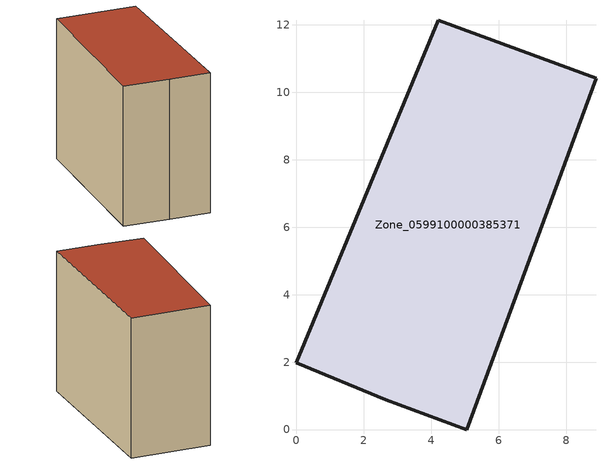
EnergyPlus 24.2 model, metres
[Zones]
Zone_0599100000385371
 floor ground (C_G): 4.21,12.13 8.88,10.41 5.05,0 2.64,0.89 0,1.98 z0
 wall outside (C_F): 2.64,0.89 5.05,0 8.88,10.41 4.21,12.13 0,1.98 2.64,0.89 z0:8.73
 roof outside (C_R): 8.88,10.41 4.21,12.13 0,1.98 2.64,0.89 5.05,0 z8.73
[BUILDING]
Pand.0599100000385371: North Axis=0; Terrain=City; Loads Convergence Tolerance Value=0.04; Temperature Convergence Tolerance Value=0.4; Solar Distribution=FullExterior; Maximum Number of Warmup Days=25; Minimum Number of Warmup Days=1
[Site:Location]
Rotterdam.The.Hague.AP_ZH_NLD Design_Conditions: Latitude=51.96; Longitude=4.45; Time Zone=1; Elevation=-4.5
[SITE:GROUNDTEMPERATURE:BUILDINGSURFACE]
18, 18, 18, 18, 18, 18, 18, 18, 18, 18, 18, 18
[MATERIAL] Thermal Absorptance=0.9; Solar Absorptance=0.7; Visible Absorptance=0.7
Name | Roughness | Thickness | Conductivity | Density | Specific Heat
G.TI.1992-2005 | MediumSmooth | 0.15 | 0.06 | 540 | 1210
F.TI.1992-2005 | Rough | 0.3 | 0.12 | 1920 | 840
R.TI.1992-2005 | MediumRough | 0.2 | 0.08 | 1500 | 1000
[CONSTRUCTION]
C_G: G.TI.1992-2005
C_F: F.TI.1992-2005
C_R: R.TI.1992-2005
[ZONE]
Zone_0599100000385371: Type=1; Multiplier=1; Ceiling Height=Autocalculate; Volume=Autocalculate; Floor Area=autocalculate; Part of Total Floor Area=Yes
[ZONEINFILTRATION:DESIGNFLOWRATE]
Infil_Zone_0599100000385371: Zone or ZoneList or Space or SpaceList=Zone_0599100000385371; Schedule=AlwaysOn; Design Flow Rate Calculation Method=Flow/Area; Flow Rate per Floor Area=0.0015; Constant Term Coefficient=1; Temperature Term Coefficient=0; Velocity Term Coefficient=0; Velocity Squared Term Coefficient=0
[HVACTEMPLATE:ZONE:IDEALLOADSAIRSYSTEM]
Zone_0599100000385371: Maximum Heating Supply Air Temperature=50; Minimum Cooling Supply Air Temperature=13; Maximum Heating Supply Air Humidity Ratio=0.0156; Minimum Cooling Supply Air Humidity Ratio=0.0077; Heating Limit=NoLimit; Cooling Limit=NoLimit; Dehumidification Control Type=ConstantSensibleHeatRatio; Cooling Sensible Heat Ratio=0.7; Dehumidification Setpoint=60; Humidification Control Type=None; Humidification Setpoint=30; Outdoor Air Method=None; Outdoor Air Flow Rate per Person=0.00944; Outdoor Air Flow Rate per Zone Floor Area=0; Outdoor Air Flow Rate per Zone=0; Demand Controlled Ventilation Type=None; Outdoor Air Economizer Type=NoEconomizer; Heat Recovery Type=None; Sensible Heat Recovery Effectiveness=0.7; Latent Heat Recovery Effectiveness=0.65
[ZONECONTROL:THERMOSTAT]
ThermostatControl_Zone_0599100000385371: Zone or ZoneList=Zone_0599100000385371; Control Type Schedule=DualSetpointControlType; Control 1=Thermostat_Zone_0599100000385371; Temperature Difference Between Cutout And Setpoint=0
[THERMOSTATSETPOINT:DUALSETPOINT]
Thermostat_Zone_0599100000385371: Heating Setpoint Temperature Schedule=HeatingSetpoint_Zone_0599100000385371; Cooling Setpoint Temperature Schedule=CoolingSetpoint_Zone_0599100000385371
[SCHEDULE:COMPACT]
HeatingSetpoint_Zone_0599100000385371: Through: 12/31, For: AllDays, Until: 24:00, 21
CoolingSetpoint_Zone_0599100000385371: Through: 12/31, For: AllDays, Until: 24:00, 24
DualSetpointControlType: Through: 12/31, For: AllDays, Until: 24:00, 4
AlwaysOn: Through: 12/31, For: AllDays, Until: 24:00, 1
